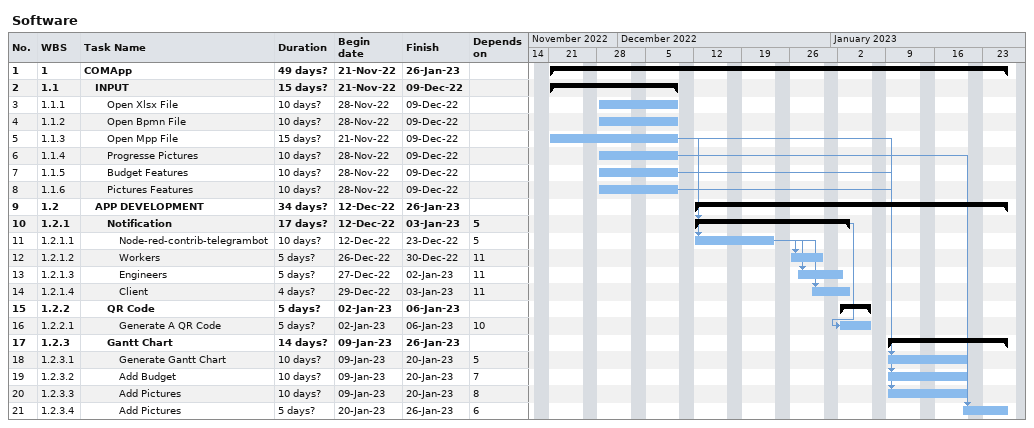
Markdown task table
Software

| ID | WBS | Task | Duration | Start | Finish | Predecessors |
|---|---|---|---|---|---|---|
| 1 | 1 | **COMApp** | 49d? | 2022-11-21 | 2023-01-26 |  |
| 2 | 1.1 | **INPUT** | 15d? | 2022-11-21 | 2022-12-09 |  |
| 3 | 1.1.1 | Open Xlsx File | 10d? | 2022-11-28 | 2022-12-09 |  |
| 4 | 1.1.2 | Open Bpmn File | 10d? | 2022-11-28 | 2022-12-09 |  |
| 5 | 1.1.3 | Open Mpp File | 15d? | 2022-11-21 | 2022-12-09 |  |
| 6 | 1.1.4 | Progresse Pictures | 10d? | 2022-11-28 | 2022-12-09 |  |
| 7 | 1.1.5 | Budget Features | 10d? | 2022-11-28 | 2022-12-09 |  |
| 8 | 1.1.6 | Pictures Features | 10d? | 2022-11-28 | 2022-12-09 |  |
| 9 | 1.2 | **APP DEVELOPMENT** | 34d? | 2022-12-12 | 2023-01-26 |  |
| 10 | 1.2.1 | **Notification** | 17d? | 2022-12-12 | 2023-01-03 | 5 |
| 11 | 1.2.1.1 | Node-red-contrib-telegrambot | 10d? | 2022-12-12 | 2022-12-23 | 5 |
| 12 | 1.2.1.2 | Workers | 5d? | 2022-12-26 | 2022-12-30 | 11 |
| 13 | 1.2.1.3 | Engineers | 5d? | 2022-12-27 | 2023-01-02 | 11 |
| 14 | 1.2.1.4 | Client | 4d? | 2022-12-29 | 2023-01-03 | 11 |
| 15 | 1.2.2 | **QR Code** | 5d? | 2023-01-02 | 2023-01-06 |  |
| 16 | 1.2.2.1 | Generate A QR Code | 5d? | 2023-01-02 | 2023-01-06 | 10 |
| 17 | 1.2.3 | **Gantt Chart** | 14d? | 2023-01-09 | 2023-01-26 |  |
| 18 | 1.2.3.1 | Generate Gantt Chart | 10d? | 2023-01-09 | 2023-01-20 | 5 |
| 19 | 1.2.3.2 | Add Budget | 10d? | 2023-01-09 | 2023-01-20 | 7 |
| 20 | 1.2.3.3 | Add Pictures | 10d? | 2023-01-09 | 2023-01-20 | 8 |
| 21 | 1.2.3.4 | Add Pictures | 5d? | 2023-01-20 | 2023-01-26 | 6 |
